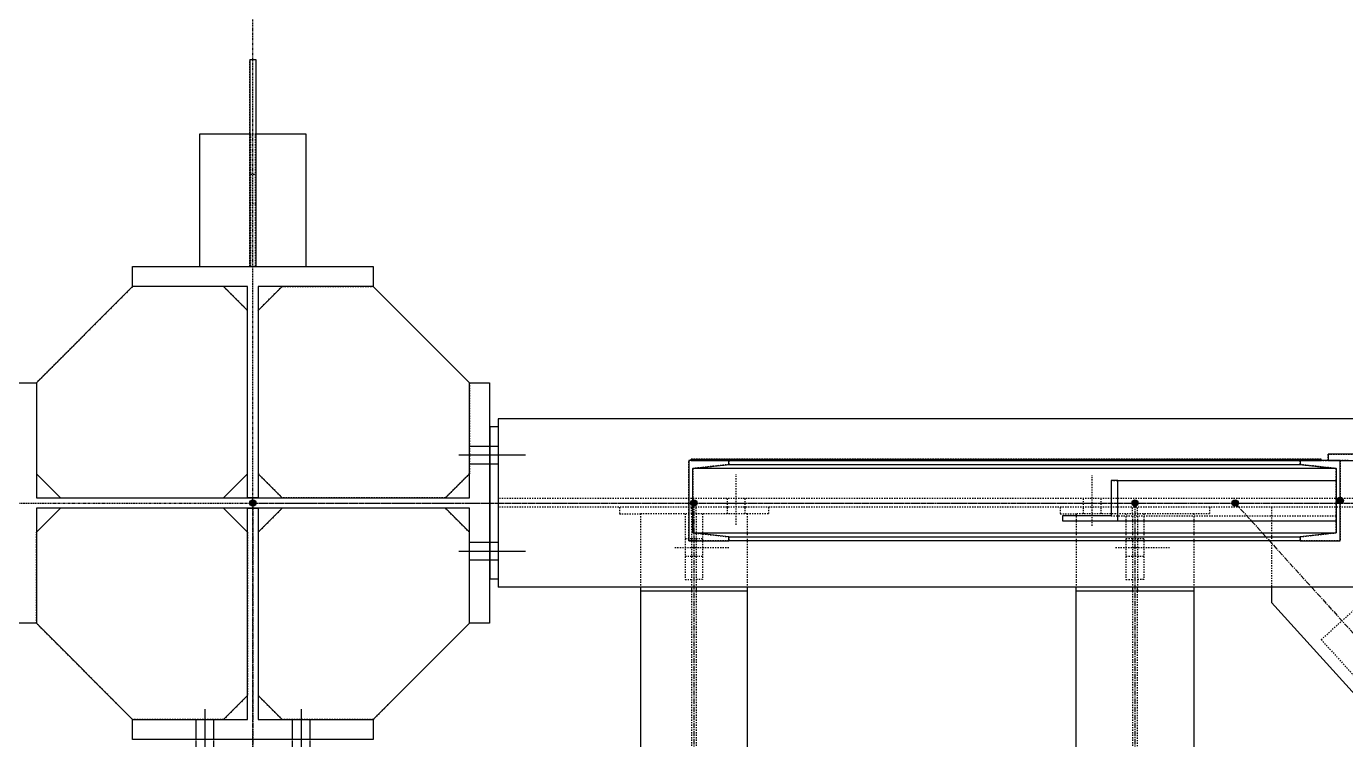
# Model space of a CAD drawing. Header units: millimetres. Extents: x 2102 to 20742, y 12631 to 26594.
# Drawn here: x 8350 to 9995, y 24026 to 24915 of the extents above; entities that cross this region are included whole.
import ezdxf

# ---------------------------------------------------------------- set-up
doc = ezdxf.new("R2010")
doc.units = ezdxf.units.MM
for name, pattern in [('CENTER', [12.7, 7.9375, -1.5875, 1.5875, -1.5875]), ('DXK_LINE_DOT2', [3.9198, 1.9599, -1.9599]), ('DXK_LINE_DOT5', [7.8785, 2.979, -0.9799, 0.9799, -0.9799, 0.9799, -0.9799])]:
    doc.linetypes.add(name, pattern=pattern)
for name, color, linetype in [('1', 7, 'Continuous'), ('2', 7, 'Continuous'), ('4', 7, 'Continuous')]:
    doc.layers.add(name, color=color, linetype=linetype)

# ---------------------------------------------------------------- blocks, each defined once
blk = doc.blocks.new('GridLine-116860372-116902 - 114867')
at = {"layer": '2', "color": 7, "linetype": 'DXK_LINE_DOT5'}
blk.add_line((9575.6, 12454.5), (9575.6, 27661.7), dxfattribs=at)
blk = doc.blocks.new('GridLine-116860372-116908 - 114867')
at = {"layer": '2', "color": 7, "linetype": 'DXK_LINE_DOT5'}
blk.add_line((2535.4, 25070.8), (24512.1, 25070.8), dxfattribs=at)
blk = doc.blocks.new('Part-116860372-114883 - 114867')
at = {"layer": '4', "linetype": 'Continuous'}
blk.add_hatch(color=4, dxfattribs=at).paths.add_polyline_path([(9575.6, 25065.8, -1), (9575.6, 25075.8, -1)])
at = {"layer": '2', "color": 2, "linetype": 'Continuous'}
for p, q in [((9206.8, 24883.3), (9206.8, 25258.3)), ((9206.8, 25258.3), (9238.1, 25258.3)), ((9238.1, 25258.3), (9238.1, 25079)), ((9913.1, 25258.3), (9944.3, 25258.3)), ((9913.1, 25079), (9913.1, 25258.3)), ((9944.3, 25258.3), (9944.3, 24883.3)), ((9238.1, 25079), (9913.1, 25079)), ((9913.1, 25062.7), (9238.1, 25062.7)), ((9238.1, 25062.7), (9238.1, 24883.3)), ((9913.1, 24883.3), (9913.1, 25062.7)), ((9238.1, 24883.3), (9206.8, 24883.3)), ((9944.3, 24883.3), (9913.1, 24883.3))]:
    blk.add_line(p, q, dxfattribs=at)
at = {"layer": '4', "color": 4, "linetype": 'CENTER'}
blk.add_line((9575.6, 25070.8), (9575.6, 25070.8), dxfattribs=at)
at = {"layer": '4', "color": 4, "linetype": 'Continuous'}
blk.add_circle((9575.6, 25070.8), 5, dxfattribs=at)
blk = doc.blocks.new('Part-116860372-114884 - 114867')
at = {"layer": '2', "color": 2, "linetype": 'Continuous'}
for p, q in [((9388.1, 25439.6), (9763.1, 25439.6)), ((9388.1, 25408.3), (9388.1, 25439.6)), ((9763.1, 25439.6), (9763.1, 25408.3)), ((9567.4, 25408.3), (9388.1, 25408.3)), ((9567.4, 25079), (9567.4, 25408.3)), ((9763.1, 25408.3), (9583.7, 25408.3)), ((9583.7, 25408.3), (9583.7, 25079)), ((9583.7, 25079), (9567.4, 25079))]:
    blk.add_line(p, q, dxfattribs=at)
blk = doc.blocks.new('Part-116860372-114887 - 114867')
at = {"layer": '2', "color": 2, "linetype": 'Continuous'}
for p, q in [((9567.4, 24733.3), (9567.4, 25062.7)), ((9567.4, 25062.7), (9583.7, 25062.7)), ((9583.7, 25062.7), (9583.7, 24733.3)), ((9388.1, 24702.1), (9388.1, 24733.3)), ((9388.1, 24733.3), (9567.4, 24733.3)), ((9583.7, 24733.3), (9763.1, 24733.3)), ((9763.1, 24733.3), (9763.1, 24702.1)), ((9763.1, 24702.1), (9388.1, 24702.1))]:
    blk.add_line(p, q, dxfattribs=at)
blk = doc.blocks.new('Part-116860372-114888 - 114867')
at = {"layer": '4', "linetype": 'Continuous'}
blk.add_hatch(color=4, dxfattribs=at).paths.add_polyline_path([(9575.6, 25065.8, -1), (9575.6, 25075.8, -1)])
at = {"layer": '1', "color": 6, "linetype": 'DXK_LINE_DOT2'}
for p, q in [((19851.4, 25077.6), (9958.1, 25077.6)), ((19851.4, 25064.1), (9958.1, 25064.1))]:
    blk.add_line(p, q, dxfattribs=at)
at = {"layer": '2', "color": 2, "linetype": 'Continuous'}
for p, q in [((9958.1, 25202.1), (9958.1, 24939.6)), ((12588.1, 25202.1), (9958.1, 25202.1)), ((12588.1, 24939.6), (9958.1, 24939.6))]:
    blk.add_line(p, q, dxfattribs=at)
at = {"layer": '4', "color": 4, "linetype": 'CENTER'}
blk.add_line((9575.6, 25070.8), (20200.6, 25070.8), dxfattribs=at)
at = {"layer": '4', "color": 4, "linetype": 'Continuous'}
blk.add_circle((9575.6, 25070.8), 5, dxfattribs=at)
blk = doc.blocks.new('Part-116860372-114944 - 114867')
at = {"layer": '4', "linetype": 'Continuous'}
blk.add_hatch(color=4, dxfattribs=at).paths.add_polyline_path([(10950.6, 25065.8, -1), (10950.6, 25075.8, -1)])
at = {"layer": '1', "color": 6, "linetype": 'DXK_LINE_DOT2'}
for p, q in [((11042.1, 25054.1), (10859.1, 25054.1)), ((10859.1, 25054.1), (10859.1, 24939.6)), ((10946.6, 25054.1), (10946.6, 24939.6)), ((10954.5, 25054.1), (10954.5, 24933.3)), ((11042.1, 25054.1), (11042.1, 24939.6)), ((10946.6, 24933.3), (10946.6, 21418.6)), ((10954.5, 21418.6), (10954.5, 24933.3))]:
    blk.add_line(p, q, dxfattribs=at)
at = {"layer": '2', "color": 2, "linetype": 'Continuous'}
for p, q in [((10859.1, 21418.6), (10859.1, 24939.6)), ((11042.1, 24933.3), (10859.1, 24933.3)), ((10946.6, 24939.6), (10946.6, 24933.3)), ((10954.5, 24933.3), (10954.5, 24939.6)), ((11042.1, 24939.6), (11042.1, 21418.6))]:
    blk.add_line(p, q, dxfattribs=at)
at = {"layer": '4', "color": 4, "linetype": 'CENTER'}
blk.add_line((10950.6, 25070.8), (10950.6, 21320.8), dxfattribs=at)
at = {"layer": '4', "color": 4, "linetype": 'Continuous'}
blk.add_circle((10950.6, 25070.8), 5, dxfattribs=at)
blk = doc.blocks.new('Part-116860372-114962 - 114867')
at = {"layer": '4', "linetype": 'Continuous'}
for points in [[(10263.1, 25065.8, -1), (10263.1, 25075.8, -1)], [(10263.1, 23565.8, -1), (10263.1, 23575.8, -1)]]:
    blk.add_hatch(color=4, dxfattribs=at).paths.add_polyline_path(points)
at = {"layer": '1', "color": 6, "linetype": 'DXK_LINE_DOT2'}
for p, q in [((10346.3, 25054.1), (10179.8, 25054.1)), ((10179.8, 25054.1), (10179.8, 24933.3)), ((10259.5, 25054.1), (10259.5, 24939.6)), ((10266.6, 25054.1), (10266.6, 24939.6)), ((10346.3, 25054.1), (10346.3, 24939.6)), ((10259.5, 24933.3), (10259.5, 23660.3)), ((10266.6, 24933.3), (10266.6, 23660.3)), ((10179.8, 24645.8), (10179.8, 24045.8)), ((10259.5, 23654.1), (10259.5, 23584.4)), ((10266.6, 23654.1), (10266.6, 23584.4)), ((10266.6, 23584.4), (10259.5, 23584.4))]:
    blk.add_line(p, q, dxfattribs=at)
at = {"layer": '2', "color": 2, "linetype": 'Continuous'}
for p, q in [((10179.8, 24939.6), (10179.8, 24645.8)), ((10346.3, 24933.3), (10179.8, 24933.3)), ((10259.5, 24939.6), (10259.5, 24933.3)), ((10266.6, 24939.6), (10266.6, 24933.3)), ((10346.3, 24939.6), (10346.3, 23660.3)), ((10179.8, 23660.3), (10179.8, 24045.8)), ((10346.3, 23660.3), (10179.8, 23660.3)), ((10259.5, 23660.3), (10259.5, 23654.1)), ((10266.6, 23660.3), (10266.6, 23654.1))]:
    blk.add_line(p, q, dxfattribs=at)
at = {"layer": '4', "color": 4, "linetype": 'CENTER'}
blk.add_line((10263.1, 25070.8), (10263.1, 23570.8), dxfattribs=at)
at = {"layer": '4', "color": 4, "linetype": 'Continuous'}
for centre in [(10263.1, 25070.8), (10263.1, 23570.8)]:
    blk.add_circle(centre, 5, dxfattribs=at)
blk = doc.blocks.new('Part-116860372-154739 - 114867')
at = {"layer": '1', "color": 6, "linetype": 'DXK_LINE_DOT2'}
for p, q in [((10255, 25137), (10317.5, 25137)), ((10255, 25012), (10255, 25137)), ((10317.5, 25130.8), (10261.2, 25124.6)), ((10317.5, 25137), (10317.5, 25130.8)), ((10261.2, 25124.6), (10261.2, 25024.4)), ((10317.5, 25012), (10255, 25012)), ((10261.2, 25024.4), (10317.5, 25018.2)), ((10317.5, 25018.2), (10317.5, 25012))]:
    blk.add_line(p, q, dxfattribs=at)
at = {"layer": '2', "color": 2, "linetype": 'Continuous'}
for p, q in [((10317.5, 25137), (10255, 25137)), ((10255, 25137), (10255, 25012)), ((10261.2, 25124.6), (10317.5, 25130.8)), ((10317.5, 25130.8), (10317.5, 25137)), ((10261.2, 25024.4), (10261.2, 25124.6)), ((10255, 25012), (10317.5, 25012)), ((10317.5, 25018.2), (10261.2, 25024.4)), ((10317.5, 25012), (10317.5, 25018.2))]:
    blk.add_line(p, q, dxfattribs=at)
blk = doc.blocks.new('Part-116860372-114965 - 114867')
at = {"layer": '4', "linetype": 'Continuous'}
blk.add_hatch(color=4, dxfattribs=at).paths.add_polyline_path([(9575.6, 25065.8, -1), (9575.6, 25075.8, -1)])
at = {"layer": '4', "color": 4, "linetype": 'CENTER'}
blk.add_line((9575.6, 25070.8), (9575.6, 21320.8), dxfattribs=at)
at = {"layer": '4', "color": 4, "linetype": 'Continuous'}
blk.add_circle((9575.6, 25070.8), 5, dxfattribs=at)
blk = doc.blocks.new('Part-116860372-115094 - 114867')
at = {"layer": '4', "linetype": 'Continuous'}
for points in [[(11106.8, 25065.8, -1), (11106.8, 25075.8, -1)], [(12325.6, 23722.1, -1), (12325.6, 23732.1, -1)]]:
    blk.add_hatch(color=4, dxfattribs=at).paths.add_polyline_path(points)
at = {"layer": '1', "color": 6, "linetype": 'DXK_LINE_DOT2'}
for p, q in [((11240.9, 24857.9), (11310.4, 24920.8)), ((11304.8, 24915.8), (12209.8, 23918)), ((11310.4, 24920.8), (11469.9, 24744.9)), ((11240.9, 24857.9), (11671.3, 24383.3)), ((11741.2, 24445.8), (11797.9, 24383.3)), ((12215.3, 23923.1), (12055.8, 24099)), ((11986.3, 24036), (12145.9, 23860.1)), ((12215.3, 23923.1), (12145.9, 23860.1))]:
    blk.add_line(p, q, dxfattribs=at)
at = {"layer": '2', "color": 2, "linetype": 'Continuous'}
for p, q in [((11469.9, 24744.9), (11741.2, 24445.8)), ((11400.5, 24681.9), (11614.6, 24445.8)), ((11671.3, 24383.3), (11986.3, 24036)), ((11797.9, 24383.3), (12055.8, 24099))]:
    blk.add_line(p, q, dxfattribs=at)
at = {"layer": '4', "color": 4, "linetype": 'CENTER'}
blk.add_line((11106.8, 25070.8), (12325.6, 23727.1), dxfattribs=at)
at = {"layer": '4', "color": 4, "linetype": 'Continuous'}
for centre in [(11106.8, 25070.8), (12325.6, 23727.1)]:
    blk.add_circle(centre, 5, dxfattribs=at)
blk = doc.blocks.new('Part-116860372-115551 - 114867')
at = {"layer": '1', "color": 6, "linetype": 'DXK_LINE_DOT2'}
for p, q in [((10954.5, 25054.1), (10954.5, 25064.1)), ((10964.5, 25054.1), (10964.5, 24951.6)), ((11067, 25054.1), (11042.1, 25054.1)), ((11067, 25064.1), (11067, 25054.1)), ((10964.5, 24951.6), (10954.5, 24951.6))]:
    blk.add_line(p, q, dxfattribs=at)
blk = doc.blocks.new('Part-116860372-115552 - 114867')
at = {"layer": '1', "color": 6, "linetype": 'DXK_LINE_DOT2'}
for p, q in [((10834.1, 25064.1), (10834.1, 25054.1)), ((10834.1, 25054.1), (10859.1, 25054.1)), ((10936.6, 25054.1), (10936.6, 24951.6)), ((10946.6, 25054.1), (10946.6, 25064.1)), ((10936.6, 24951.6), (10946.6, 24951.6))]:
    blk.add_line(p, q, dxfattribs=at)
blk = doc.blocks.new('Bolt-116860372-115553 - 114867')
at = {"layer": '1', "color": 1, "linetype": 'DXK_LINE_DOT2'}
for p, q in [((10936.6, 25015.3), (10946.6, 25015.3)), ((10946.6, 25015.3), (10954.5, 25015.3)), ((10954.5, 25015.3), (10964.5, 25015.3)), ((10920.4, 25001.6), (11005.4, 25001.6)), ((10936.6, 24987.8), (10946.6, 24987.8)), ((10946.6, 24987.8), (10954.5, 24987.8)), ((10954.5, 24987.8), (10964.5, 24987.8))]:
    blk.add_line(p, q, dxfattribs=at)
blk = doc.blocks.new('Bolt-116860372-115558 - 114867')
at = {"layer": '1', "color": 1, "linetype": 'DXK_LINE_DOT2'}
for p, q in [((10884.1, 25035.3), (10884.1, 25114)), ((10870.4, 25064.1), (10870.4, 25077.6)), ((10897.9, 25064.1), (10897.9, 25077.6)), ((10870.4, 25054.1), (10870.4, 25064.1)), ((10897.9, 25054.1), (10897.9, 25064.1))]:
    blk.add_line(p, q, dxfattribs=at)
blk = doc.blocks.new('Part-116860372-154741 - 114867')
at = {"layer": '1', "color": 6, "linetype": 'DXK_LINE_DOT2'}
for p, q in [((10913.3, 25105.8), (11264.2, 25105.8)), ((10913.3, 25050.8), (10837.5, 25050.8)), ((10913.3, 25050.8), (11264.2, 25050.8)), ((10837.5, 25043.3), (11264.2, 25043.3))]:
    blk.add_line(p, q, dxfattribs=at)
at = {"layer": '2', "color": 2, "linetype": 'Continuous'}
for p, q in [((10923.7, 25105.8), (10913.3, 25105.8)), ((10913.3, 25105.8), (10913.3, 25050.8)), ((10923.7, 25105.8), (11264.2, 25105.8)), ((10923.7, 25043.3), (10923.7, 25105.8)), ((11264.2, 25105.8), (11264.2, 25105.8)), ((11264.2, 25105.8), (11264.2, 25043.3)), ((10913.3, 25050.8), (10837.5, 25050.8)), ((10837.5, 25050.8), (10837.5, 25043.3)), ((10837.5, 25043.3), (10923.7, 25043.3)), ((10923.7, 25043.3), (11264.2, 25043.3)), ((11264.2, 25043.3), (11264.2, 25043.3))]:
    blk.add_line(p, q, dxfattribs=at)
blk = doc.blocks.new('Part-116860372-115612 - 114867')
at = {"layer": '1', "color": 6, "linetype": 'DXK_LINE_DOT2'}
for p, q in [((10266.6, 25054.1), (10266.6, 25064.1)), ((10276.6, 25054.1), (10276.6, 24951.6)), ((10379.1, 25054.1), (10346.3, 25054.1)), ((10379.1, 25064.1), (10379.1, 25054.1)), ((10276.6, 24951.6), (10266.6, 24951.6))]:
    blk.add_line(p, q, dxfattribs=at)
blk = doc.blocks.new('Part-116860372-115613 - 114867')
at = {"layer": '1', "color": 6, "linetype": 'DXK_LINE_DOT2'}
for p, q in [((10147, 25064.1), (10147, 25054.1)), ((10147, 25054.1), (10179.8, 25054.1)), ((10249.5, 25054.1), (10249.5, 24951.6)), ((10259.5, 25054.1), (10259.5, 25064.1)), ((10249.5, 24951.6), (10259.5, 24951.6))]:
    blk.add_line(p, q, dxfattribs=at)
blk = doc.blocks.new('Bolt-116860372-115614 - 114867')
at = {"layer": '1', "color": 1, "linetype": 'DXK_LINE_DOT2'}
for p, q in [((10249.5, 25015.3), (10259.5, 25015.3)), ((10259.5, 25015.3), (10266.6, 25015.3)), ((10266.6, 25015.3), (10276.6, 25015.3)), ((10233.3, 25001.6), (10318.3, 25001.6)), ((10249.5, 24987.8), (10259.5, 24987.8)), ((10259.5, 24987.8), (10266.6, 24987.8)), ((10266.6, 24987.8), (10276.6, 24987.8))]:
    blk.add_line(p, q, dxfattribs=at)
blk = doc.blocks.new('Bolt-116860372-115615 - 114867')
at = {"layer": '1', "color": 1, "linetype": 'DXK_LINE_DOT2'}
for p, q in [((10329.1, 25037), (10329.1, 25115.7)), ((10315.4, 25064.1), (10315.4, 25077.6)), ((10342.9, 25064.1), (10342.9, 25077.6)), ((10315.4, 25054.1), (10315.4, 25064.1)), ((10342.9, 25054.1), (10342.9, 25064.1))]:
    blk.add_line(p, q, dxfattribs=at)
blk = doc.blocks.new('Bolt-116860372-116018 - 114867')
at = {"layer": '2', "color": 1, "linetype": 'Continuous'}
for p, q in [((9500.6, 24749.6), (9500.6, 24645.8)), ((9500.6, 24749.6), (9500.6, 24645.8)), ((9650.6, 24749.6), (9650.6, 24645.8)), ((9650.6, 24749.6), (9650.6, 24645.8)), ((9486.8, 24733.3), (9486.8, 24702.1)), ((9486.8, 24733.3), (9486.8, 24702.1)), ((9514.3, 24733.3), (9514.3, 24702.1)), ((9514.3, 24733.3), (9514.3, 24702.1)), ((9636.8, 24733.3), (9636.8, 24702.1)), ((9636.8, 24733.3), (9636.8, 24702.1)), ((9664.3, 24733.3), (9664.3, 24702.1)), ((9664.3, 24733.3), (9664.3, 24702.1)), ((9486.8, 24700.8), (9486.8, 24688.3)), ((9486.8, 24700.8), (9486.8, 24688.3)), ((9514.3, 24700.8), (9514.3, 24688.3)), ((9514.3, 24700.8), (9514.3, 24688.3)), ((9636.8, 24700.8), (9636.8, 24688.3)), ((9636.8, 24700.8), (9636.8, 24688.3)), ((9664.3, 24700.8), (9664.3, 24688.3)), ((9664.3, 24700.8), (9664.3, 24688.3))]:
    blk.add_line(p, q, dxfattribs=at)
blk = doc.blocks.new('Part-116860372-116045 - 114867')
at = {"layer": '1', "color": 6, "linetype": 'DXK_LINE_DOT2'}
for p, q in [((9570.6, 25439.6), (9570.6, 25761.7)), ((9580.6, 25439.6), (9580.6, 25761.7)), ((9570.6, 25537.9), (9580.6, 25537.9)), ((9580.6, 25439.6), (9570.6, 25439.6))]:
    blk.add_line(p, q, dxfattribs=at)
at = {"layer": '2', "color": 2, "linetype": 'Continuous'}
for p, q in [((9580.6, 25761.7), (9570.6, 25761.7)), ((9570.6, 25761.7), (9570.6, 25439.6)), ((9580.6, 25439.6), (9580.6, 25761.7)), ((9570.6, 25439.6), (9580.6, 25439.6))]:
    blk.add_line(p, q, dxfattribs=at)
blk = doc.blocks.new('Part-116860372-116060 - 114867')
at = {"layer": '1', "color": 6, "linetype": 'DXK_LINE_DOT2'}
blk.add_line((9958.1, 25189.6), (9958.1, 24952.1), dxfattribs=at)
at = {"layer": '2', "color": 2, "linetype": 'Continuous'}
for p, q in [((9958.1, 25189.6), (9945.6, 25189.6)), ((9945.6, 24952.1), (9945.6, 25189.6)), ((9958.1, 24952.1), (9945.6, 24952.1))]:
    blk.add_line(p, q, dxfattribs=at)
blk = doc.blocks.new('Bolt-116860372-116061 - 114867')
at = {"layer": '2', "color": 1, "linetype": 'Continuous'}
for p, q in [((9913.1, 25159.6), (9944.3, 25159.6)), ((9913.1, 25159.6), (9944.3, 25159.6)), ((9913.1, 25159.6), (9944.3, 25159.6)), ((9913.1, 25159.6), (9944.3, 25159.6)), ((9913.1, 25159.6), (9944.3, 25159.6)), ((9913.1, 25159.6), (9944.3, 25159.6)), ((9945.6, 25159.6), (9958.1, 25159.6)), ((9945.6, 25159.6), (9958.1, 25159.6)), ((9945.6, 25159.6), (9958.1, 25159.6)), ((9945.6, 25159.6), (9958.1, 25159.6)), ((9945.6, 25159.6), (9958.1, 25159.6)), ((9945.6, 25159.6), (9958.1, 25159.6)), ((9896.8, 25145.8), (10000.6, 25145.8)), ((9896.8, 25145.8), (10000.6, 25145.8)), ((9896.8, 25145.8), (10000.6, 25145.8)), ((9896.8, 25145.8), (10000.6, 25145.8)), ((9896.8, 25145.8), (10000.6, 25145.8)), ((9896.8, 25145.8), (10000.6, 25145.8)), ((9913.1, 25132.1), (9944.3, 25132.1)), ((9913.1, 25132.1), (9944.3, 25132.1)), ((9913.1, 25132.1), (9944.3, 25132.1)), ((9913.1, 25132.1), (9944.3, 25132.1)), ((9913.1, 25132.1), (9944.3, 25132.1)), ((9913.1, 25132.1), (9944.3, 25132.1)), ((9945.6, 25132.1), (9958.1, 25132.1)), ((9945.6, 25132.1), (9958.1, 25132.1)), ((9945.6, 25132.1), (9958.1, 25132.1)), ((9945.6, 25132.1), (9958.1, 25132.1)), ((9945.6, 25132.1), (9958.1, 25132.1)), ((9945.6, 25132.1), (9958.1, 25132.1)), ((9913.1, 25009.6), (9944.3, 25009.6)), ((9913.1, 25009.6), (9944.3, 25009.6)), ((9913.1, 25009.6), (9944.3, 25009.6)), ((9913.1, 25009.6), (9944.3, 25009.6)), ((9913.1, 25009.6), (9944.3, 25009.6)), ((9913.1, 25009.6), (9944.3, 25009.6)), ((9945.6, 25009.6), (9958.1, 25009.6)), ((9945.6, 25009.6), (9958.1, 25009.6)), ((9945.6, 25009.6), (9958.1, 25009.6)), ((9945.6, 25009.6), (9958.1, 25009.6)), ((9945.6, 25009.6), (9958.1, 25009.6)), ((9945.6, 25009.6), (9958.1, 25009.6)), ((9896.8, 24995.8), (10000.6, 24995.8)), ((9896.8, 24995.8), (10000.6, 24995.8)), ((9896.8, 24995.8), (10000.6, 24995.8)), ((9896.8, 24995.8), (10000.6, 24995.8)), ((9896.8, 24995.8), (10000.6, 24995.8)), ((9896.8, 24995.8), (10000.6, 24995.8)), ((9913.1, 24982.1), (9944.3, 24982.1)), ((9913.1, 24982.1), (9944.3, 24982.1)), ((9913.1, 24982.1), (9944.3, 24982.1)), ((9913.1, 24982.1), (9944.3, 24982.1)), ((9913.1, 24982.1), (9944.3, 24982.1)), ((9913.1, 24982.1), (9944.3, 24982.1)), ((9945.6, 24982.1), (9958.1, 24982.1)), ((9945.6, 24982.1), (9958.1, 24982.1)), ((9945.6, 24982.1), (9958.1, 24982.1)), ((9945.6, 24982.1), (9958.1, 24982.1)), ((9945.6, 24982.1), (9958.1, 24982.1)), ((9945.6, 24982.1), (9958.1, 24982.1))]:
    blk.add_line(p, q, dxfattribs=at)
blk = doc.blocks.new('Part-116860372-116063 - 114867')
at = {"layer": '1', "color": 6, "linetype": 'DXK_LINE_DOT2'}
for p, q in [((11163.2, 25064.1), (11163.2, 24939.6)), ((11483.8, 25064.1), (11483.8, 24939.6))]:
    blk.add_line(p, q, dxfattribs=at)
at = {"layer": '2', "color": 2, "linetype": 'Continuous'}
for p, q in [((11163.2, 24939.6), (11163.2, 24915.6)), ((11483.8, 24939.6), (11483.8, 24757.5)), ((11163.2, 24915.6), (11386.6, 24669.3)), ((11386.6, 24669.3), (11483.8, 24757.5))]:
    blk.add_line(p, q, dxfattribs=at)
blk = doc.blocks.new('Part-116860372-154742 - 114867')
at = {"layer": '1', "color": 6, "linetype": 'DXK_LINE_DOT2'}
for p, q in [((11251.7, 25137.1), (11251.7, 25147.1)), ((11251.7, 25147.1), (11301.7, 25147.1)), ((11283, 25137.1), (11270.5, 25137.1)), ((11301.7, 25147.1), (11301.7, 25137.1))]:
    blk.add_line(p, q, dxfattribs=at)
at = {"layer": '2', "color": 2, "linetype": 'Continuous'}
for p, q in [((11301.7, 25147.1), (11251.7, 25147.1)), ((11251.7, 25147.1), (11251.7, 25137.1)), ((11251.7, 25137.1), (11301.7, 25137.1)), ((11301.7, 25137.1), (11301.7, 25147.1))]:
    blk.add_line(p, q, dxfattribs=at)
blk = doc.blocks.new('Part-116860372-157489 - 114867')
at = {"layer": '1', "color": 6, "linetype": 'DXK_LINE_DOT2'}
for p, q in [((9583.7, 25370.8), (9621.2, 25408.3)), ((9763.1, 25408.3), (9913.1, 25258.3)), ((9621.2, 25079), (9583.7, 25116.5)), ((9913.1, 25116.5), (9875.6, 25079))]:
    blk.add_line(p, q, dxfattribs=at)
blk = doc.blocks.new('Part-116860372-154736 - 114867')
at = {"layer": '4', "linetype": 'Continuous'}
blk.add_hatch(color=4, dxfattribs=at).paths.add_polyline_path([(11270.5, 25069.6, -1), (11270.5, 25079.6, -1)])
at = {"layer": '1', "color": 6, "linetype": 'DXK_LINE_DOT2'}
for p, q in [((11208, 25130.9), (11208, 25137.1)), ((11208, 25137.1), (11270.5, 25137.1)), ((11264.2, 25124.7), (11208, 25130.9)), ((11270.5, 25137.1), (11270.5, 25012.1)), ((11264.2, 25024.4), (11264.2, 25124.7)), ((11208, 25018.2), (11264.2, 25024.4)), ((11208, 25012.1), (11208, 25018.2)), ((11208, 25012.1), (11270.5, 25012.1))]:
    blk.add_line(p, q, dxfattribs=at)
at = {"layer": '2', "color": 2, "linetype": 'Continuous'}
for p, q in [((11208, 25137.1), (11208, 25137.1)), ((11270.5, 25137.1), (11208, 25137.1)), ((11208, 25137.1), (11208, 25130.9)), ((11208, 25130.9), (11208, 25130.9)), ((11208, 25130.9), (11264.2, 25124.7)), ((11270.5, 25137.1), (11270.5, 25137.1)), ((11270.5, 25012.1), (11270.5, 25137.1)), ((11264.2, 25124.7), (11264.2, 25124.7)), ((11264.2, 25124.7), (11264.2, 25024.4)), ((11264.2, 25024.4), (11208, 25018.2)), ((11208, 25018.2), (11208, 25018.2)), ((11208, 25018.2), (11208, 25012.1)), ((11208, 25012.1), (11208, 25012.1)), ((11208, 25012.1), (11270.5, 25012.1)), ((11264.2, 25024.4), (11264.2, 25024.4)), ((11270.5, 25012.1), (11270.5, 25012.1))]:
    blk.add_line(p, q, dxfattribs=at)
at = {"layer": '4', "color": 4, "linetype": 'CENTER'}
blk.add_line((11270.5, 25074.6), (11270.5, 25074.6), dxfattribs=at)
at = {"layer": '4', "color": 4, "linetype": 'Continuous'}
blk.add_circle((11270.5, 25074.6), 5, dxfattribs=at)
blk = doc.blocks.new('Part-116860372-154279 - 114867')
at = {"layer": '1', "color": 6, "linetype": 'DXK_LINE_DOT2'}
for p, q in [((9580.6, 25645.8), (9570.6, 25645.8)), ((9572, 25645.8), (9572, 25439.6)), ((9579.1, 25645.8), (9579.1, 25439.6)), ((9572, 25583.3), (9579.1, 25583.3)), ((9492.3, 25439.6), (9570.6, 25439.6)), ((9580.6, 25439.6), (9658.8, 25439.6))]:
    blk.add_line(p, q, dxfattribs=at)
at = {"layer": '2', "color": 2, "linetype": 'Continuous'}
for p, q in [((9570.6, 25645.8), (9492.3, 25645.8)), ((9492.3, 25645.8), (9492.3, 25439.6)), ((9658.8, 25645.8), (9580.6, 25645.8)), ((9658.8, 25439.6), (9658.8, 25645.8))]:
    blk.add_line(p, q, dxfattribs=at)
blk = doc.blocks.new('Part-116860372-149938 - 114867')
at = {"layer": '1', "color": 6, "linetype": 'DXK_LINE_DOT2'}
for p, q in [((9529.9, 25408.3), (9388.1, 25408.3)), ((9567.4, 25116.5), (9567.4, 25370.8)), ((9238.1, 25258.3), (9238.1, 25116.5)), ((9275.6, 25079), (9529.9, 25079))]:
    blk.add_line(p, q, dxfattribs=at)
at = {"layer": '2', "color": 2, "linetype": 'Continuous'}
for p, q in [((9388.1, 25408.3), (9238.1, 25258.3)), ((9567.4, 25370.8), (9529.9, 25408.3)), ((9238.1, 25116.5), (9275.6, 25079)), ((9529.9, 25079), (9567.4, 25116.5))]:
    blk.add_line(p, q, dxfattribs=at)
blk = doc.blocks.new('Part-116860372-149939 - 114867')
at = {"layer": '1', "color": 6, "linetype": 'DXK_LINE_DOT2'}
for p, q in [((9621.2, 25408.3), (9763.1, 25408.3)), ((9583.7, 25370.8), (9583.7, 25116.5)), ((9913.1, 25258.3), (9913.1, 25116.5)), ((9875.6, 25079), (9621.2, 25079))]:
    blk.add_line(p, q, dxfattribs=at)
at = {"layer": '2', "color": 2, "linetype": 'Continuous'}
for p, q in [((9621.2, 25408.3), (9583.7, 25370.8)), ((9763.1, 25408.3), (9913.1, 25258.3)), ((9583.7, 25116.5), (9621.2, 25079)), ((9913.1, 25116.5), (9875.6, 25079))]:
    blk.add_line(p, q, dxfattribs=at)
blk = doc.blocks.new('Part-116860372-149940 - 114867')
at = {"layer": '1', "color": 6, "linetype": 'DXK_LINE_DOT2'}
for p, q in [((9529.9, 25062.7), (9275.6, 25062.7)), ((9238.1, 24883.3), (9238.1, 25025.2)), ((9567.4, 25025.2), (9567.4, 24770.8)), ((9529.9, 24733.3), (9388.1, 24733.3))]:
    blk.add_line(p, q, dxfattribs=at)
at = {"layer": '2', "color": 2, "linetype": 'Continuous'}
for p, q in [((9275.6, 25062.7), (9238.1, 25025.2)), ((9529.9, 25062.7), (9567.4, 25025.2)), ((9388.1, 24733.3), (9238.1, 24883.3)), ((9567.4, 24770.8), (9529.9, 24733.3))]:
    blk.add_line(p, q, dxfattribs=at)
blk = doc.blocks.new('Part-116860372-149941 - 114867')
at = {"layer": '1', "color": 6, "linetype": 'DXK_LINE_DOT2'}
for p, q in [((9875.6, 25062.7), (9621.2, 25062.7)), ((9583.7, 25025.2), (9583.7, 24770.8)), ((9913.1, 24883.3), (9913.1, 25025.2)), ((9763.1, 24733.3), (9621.2, 24733.3))]:
    blk.add_line(p, q, dxfattribs=at)
at = {"layer": '2', "color": 2, "linetype": 'Continuous'}
for p, q in [((9621.2, 25062.7), (9583.7, 25025.2)), ((9875.6, 25062.7), (9913.1, 25025.2)), ((9763.1, 24733.3), (9913.1, 24883.3)), ((9621.2, 24733.3), (9583.7, 24770.8))]:
    blk.add_line(p, q, dxfattribs=at)
blk = doc.blocks.new('Part-116860372-154740 - 114867')
at = {"layer": '1', "color": 6, "linetype": 'DXK_LINE_DOT2'}
for p, q in [((11240.7, 25137.1), (10258.7, 25137.1)), ((10261.2, 25124.7), (10317.5, 25130.9)), ((10317.5, 25137.1), (10317.5, 25137.1)), ((11208, 25137.1), (11208, 25137.1)), ((11208, 25130.9), (11264.2, 25124.7)), ((11270.5, 25137.1), (11251.7, 25137.1)), ((11270.5, 25137.1), (11270.5, 25137.1)), ((10261.2, 25124.6), (10261.2, 25124.7)), ((10261.2, 25124.7), (10262, 25124.7)), ((11264.2, 25124.7), (11264.1, 25124.7)), ((11264.2, 25124.7), (11264.2, 25124.7)), ((10317.5, 25012.1), (10255, 25012.1)), ((11208, 25018.3), (11208, 25018.2)), ((11270.5, 25012.1), (11208, 25012.1))]:
    blk.add_line(p, q, dxfattribs=at)
at = {"layer": '2', "color": 2, "linetype": 'Continuous'}
for p, q in [((10255, 25137.1), (10255, 25137)), ((10258.7, 25137.1), (10255, 25137.1)), ((10317.5, 25137.1), (10317.5, 25137)), ((10317.5, 25130.9), (11208, 25130.9)), ((11251.7, 25137.1), (11240.7, 25137.1)), ((11264.1, 25124.7), (10262, 25124.7)), ((10317.5, 25018.3), (10261.2, 25024.4)), ((10261.2, 25024.4), (11264.2, 25024.4)), ((10317.5, 25018.3), (10317.5, 25018.2)), ((10317.5, 25018.3), (11208, 25018.3)), ((11208, 25012.1), (10317.5, 25012.1)), ((11264.2, 25024.4), (11208, 25018.3))]:
    blk.add_line(p, q, dxfattribs=at)
blk = doc.blocks.new('Part-116860372-154750 - 114867')
at = {"layer": '1', "color": 6, "linetype": 'DXK_LINE_DOT2'}
for p, q in [((11240.7, 25139.1), (10258.7, 25139.1)), ((10258.7, 25137.1), (10258.8, 25137.1)), ((10258.8, 25139.1), (10258.8, 25137.1)), ((10258.8, 25137.1), (11208, 25137.1)), ((11240.9, 25137.1), (11240.9, 25137.1))]:
    blk.add_line(p, q, dxfattribs=at)
at = {"layer": '2', "color": 2, "linetype": 'Continuous'}
for p, q in [((10258.7, 25137.1), (10258.7, 25139.1)), ((10258.7, 25139.1), (11240.7, 25139.1)), ((10258.7, 25137.1), (11240.7, 25137.1)), ((11240.7, 25139.1), (11240.9, 25139.1)), ((11240.9, 25139.1), (11240.7, 25139.1)), ((11240.7, 25137.1), (11240.7, 25139.1)), ((11240.9, 25137.1), (11240.9, 25139.1))]:
    blk.add_line(p, q, dxfattribs=at)
blk = doc.blocks.new('Part-116860372-157488 - 114867')
at = {"layer": '1', "color": 6, "linetype": 'DXK_LINE_DOT2'}
for p, q in [((9388.1, 25408.3), (9238.1, 25258.3)), ((9567.4, 25370.8), (9529.9, 25408.3)), ((9238.1, 25116.5), (9275.6, 25079)), ((9529.9, 25079), (9567.4, 25116.5))]:
    blk.add_line(p, q, dxfattribs=at)
blk = doc.blocks.new('Part-116860372-157490 - 114867')
at = {"layer": '1', "color": 6, "linetype": 'DXK_LINE_DOT2'}
for p, q in [((9238.1, 25025.2), (9275.6, 25062.7)), ((9529.9, 25062.7), (9567.4, 25025.2)), ((9388.1, 24733.3), (9238.1, 24883.3)), ((9567.4, 24770.8), (9529.9, 24733.3))]:
    blk.add_line(p, q, dxfattribs=at)
blk = doc.blocks.new('Part-116860372-157491 - 114867')
at = {"layer": '1', "color": 6, "linetype": 'DXK_LINE_DOT2'}
for p, q in [((9621.2, 25062.7), (9583.7, 25025.2)), ((9913.1, 25025.2), (9875.6, 25062.7)), ((9763.1, 24733.3), (9913.1, 24883.3)), ((9583.7, 24770.8), (9621.2, 24733.3))]:
    blk.add_line(p, q, dxfattribs=at)

msp = doc.modelspace()

# ---------------------------------------------------------------- block references
at = {"xscale": 0.8, "yscale": 0.8, "zscale": 0.8}
for name in ['GridLine-116860372-116902 - 114867', 'Part-116860372-116045 - 114867', 'Part-116860372-154279 - 114867', 'Part-116860372-114884 - 114867', 'Part-116860372-149938 - 114867', 'Part-116860372-157488 - 114867', 'Part-116860372-157489 - 114867', 'Part-116860372-149939 - 114867', 'Part-116860372-114883 - 114867', 'GridLine-116860372-116908 - 114867', 'Part-116860372-114888 - 114867', 'Part-116860372-116060 - 114867', 'Bolt-116860372-116061 - 114867', 'Part-116860372-154742 - 114867', 'Part-116860372-154739 - 114867', 'Part-116860372-154740 - 114867', 'Part-116860372-154750 - 114867', 'Part-116860372-154736 - 114867', 'Bolt-116860372-115615 - 114867', 'Part-116860372-154741 - 114867', 'Bolt-116860372-115558 - 114867', 'Part-116860372-114965 - 114867', 'Part-116860372-115613 - 114867', 'Part-116860372-114962 - 114867', 'Part-116860372-115612 - 114867', 'Part-116860372-115552 - 114867', 'Part-116860372-114944 - 114867', 'Part-116860372-115551 - 114867', 'Part-116860372-115094 - 114867', 'Part-116860372-116063 - 114867', 'Part-116860372-149940 - 114867', 'Part-116860372-157490 - 114867', 'Part-116860372-114887 - 114867', 'Part-116860372-149941 - 114867', 'Part-116860372-157491 - 114867', 'Bolt-116860372-115614 - 114867', 'Bolt-116860372-115553 - 114867', 'Bolt-116860372-116018 - 114867']:
    msp.add_blockref(name, (971.5, 4264.2), dxfattribs=at)

doc.saveas('drawing.dxf')
